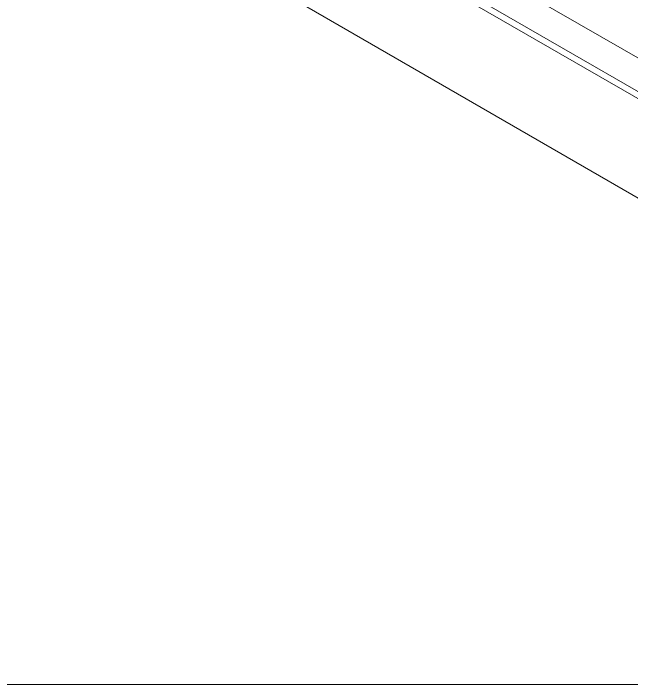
# Model space of a CAD drawing. Header units: inches. Extents: x 0.1 to 10.9, y 0 to 8.5.
# Drawn here: x 8.803 to 9.516, y 1.387 to 2.162 of the extents above; entities that cross this region are included whole.
import ezdxf

# ---------------------------------------------------------------- set-up
doc = ezdxf.new("R2010")
doc.units = ezdxf.units.IN
doc.header["$MEASUREMENT"] = 0

msp = doc.modelspace()

# ---------------------------------------------------------------- linework, layer by layer
at = {"color": 7, "linetype": 'Continuous', "lineweight": 18}
for p, q in [((10.0918, 1.78245), (8.00388, 2.98777)), ((7.9703, 2.96838), (10.05821, 1.76306)), ((10.05114, 1.75897), (7.9703, 2.96022)), ((7.9703, 2.8459), (10.05114, 1.64466)), ((10.05821, 1.64057), (7.9703, 2.8459)), ((8.49381, 1.38738), (10.94446, 1.38738))]:
    msp.add_line(p, q, dxfattribs=at)

doc.saveas('drawing.dxf')
